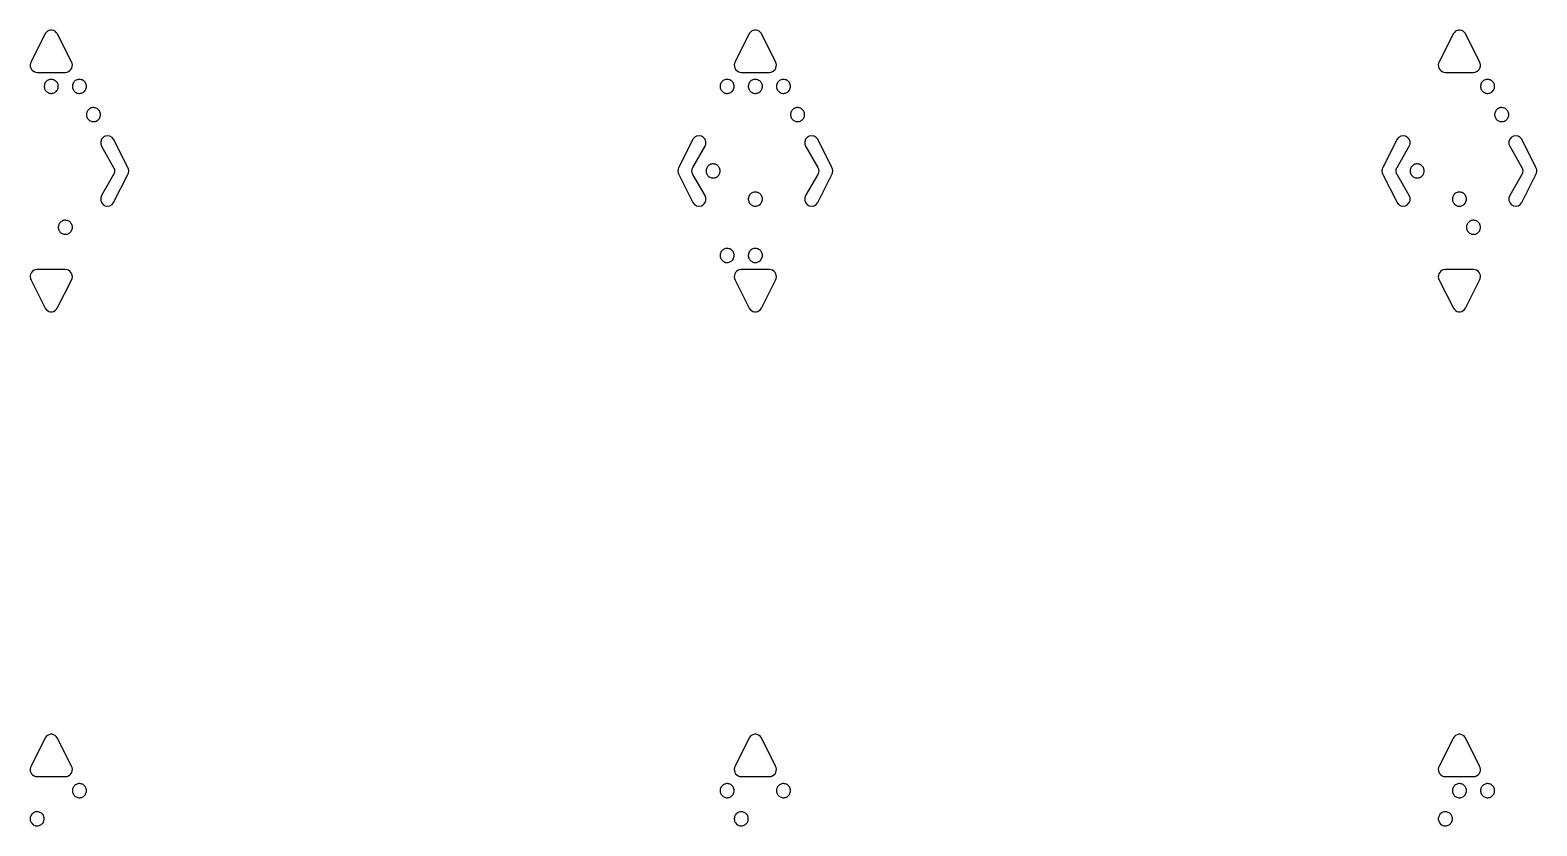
# Model space of a CAD drawing. Header units: metres. Extents: x 45 to 505, y 40 to 510.
# Drawn here: x 148.5 to 255.5, y 453.5 to 510 of the extents above; entities that cross this region are included whole.
import ezdxf

# ---------------------------------------------------------------- set-up
doc = ezdxf.new("R2010")
doc.units = ezdxf.units.M

msp = doc.modelspace()

# ---------------------------------------------------------------- linework, layer by layer
for points in [[(150.43, 509.75), (150.36, 509.84), (150.27, 509.92), (150.17, 509.97), (150.06, 510), (149.94, 510), (149.83, 509.97), (149.73, 509.92), (149.64, 509.84), (149.57, 509.75), (148.57, 507.75), (148.52, 507.64), (148.5, 507.53), (148.51, 507.41), (148.54, 507.3), (148.6, 507.2), (148.68, 507.12), (148.78, 507.05), (148.88, 507.01), (149, 507), (151, 507), (151.12, 507.01), (151.22, 507.05), (151.32, 507.12), (151.4, 507.2), (151.46, 507.3), (151.49, 507.41), (151.5, 507.53), (151.48, 507.64), (151.43, 507.75)], [(200.43, 509.75), (200.36, 509.84), (200.27, 509.92), (200.17, 509.97), (200.06, 510), (199.94, 510), (199.83, 509.97), (199.73, 509.92), (199.64, 509.84), (199.57, 509.75), (198.57, 507.75), (198.52, 507.64), (198.5, 507.53), (198.51, 507.41), (198.54, 507.3), (198.6, 507.2), (198.68, 507.12), (198.78, 507.05), (198.88, 507.01), (199, 507), (201, 507), (201.12, 507.01), (201.22, 507.05), (201.32, 507.12), (201.4, 507.2), (201.46, 507.3), (201.49, 507.41), (201.5, 507.53), (201.48, 507.64), (201.43, 507.75)], [(250.43, 509.75), (250.36, 509.84), (250.27, 509.92), (250.17, 509.97), (250.06, 510), (249.94, 510), (249.83, 509.97), (249.73, 509.92), (249.64, 509.84), (249.57, 509.75), (248.57, 507.75), (248.52, 507.64), (248.5, 507.53), (248.51, 507.41), (248.54, 507.3), (248.6, 507.2), (248.68, 507.12), (248.78, 507.05), (248.88, 507.01), (249, 507), (251, 507), (251.12, 507.01), (251.22, 507.05), (251.32, 507.12), (251.4, 507.2), (251.46, 507.3), (251.49, 507.41), (251.5, 507.53), (251.48, 507.64), (251.43, 507.75)], [(150.5, 506), (150.5, 506.06), (150.48, 506.13), (150.46, 506.19), (150.44, 506.25), (150.4, 506.3), (150.36, 506.35), (150.31, 506.39), (150.26, 506.43), (150.2, 506.46), (150.14, 506.48), (150.08, 506.49), (150.02, 506.5), (149.95, 506.5), (149.89, 506.49), (149.83, 506.47), (149.77, 506.44), (149.71, 506.41), (149.66, 506.37), (149.62, 506.32), (149.58, 506.27), (149.55, 506.22), (149.53, 506.16), (149.51, 506.1), (149.5, 506.03), (149.5, 505.97), (149.51, 505.9), (149.53, 505.84), (149.55, 505.78), (149.58, 505.73), (149.62, 505.68), (149.66, 505.63), (149.71, 505.59), (149.77, 505.56), (149.83, 505.53), (149.89, 505.51), (149.95, 505.5), (150.02, 505.5), (150.08, 505.51), (150.14, 505.52), (150.2, 505.54), (150.26, 505.57), (150.31, 505.61), (150.36, 505.65), (150.4, 505.7), (150.44, 505.75), (150.46, 505.81), (150.48, 505.87), (150.5, 505.94), (150.5, 506)], [(152.5, 506), (152.5, 506.06), (152.48, 506.13), (152.46, 506.19), (152.44, 506.25), (152.4, 506.3), (152.36, 506.35), (152.31, 506.39), (152.26, 506.43), (152.2, 506.46), (152.14, 506.48), (152.08, 506.49), (152.02, 506.5), (151.95, 506.5), (151.89, 506.49), (151.83, 506.47), (151.77, 506.44), (151.71, 506.41), (151.66, 506.37), (151.62, 506.32), (151.58, 506.27), (151.55, 506.22), (151.53, 506.16), (151.51, 506.1), (151.5, 506.03), (151.5, 505.97), (151.51, 505.9), (151.53, 505.84), (151.55, 505.78), (151.58, 505.73), (151.62, 505.68), (151.66, 505.63), (151.71, 505.59), (151.77, 505.56), (151.83, 505.53), (151.89, 505.51), (151.95, 505.5), (152.02, 505.5), (152.08, 505.51), (152.14, 505.52), (152.2, 505.54), (152.26, 505.57), (152.31, 505.61), (152.36, 505.65), (152.4, 505.7), (152.44, 505.75), (152.46, 505.81), (152.48, 505.87), (152.5, 505.94), (152.5, 506)], [(198.5, 506), (198.5, 506.06), (198.48, 506.13), (198.46, 506.19), (198.44, 506.25), (198.4, 506.3), (198.36, 506.35), (198.31, 506.39), (198.26, 506.43), (198.2, 506.46), (198.14, 506.48), (198.08, 506.49), (198.02, 506.5), (197.95, 506.5), (197.89, 506.49), (197.83, 506.47), (197.77, 506.44), (197.71, 506.41), (197.66, 506.37), (197.62, 506.32), (197.58, 506.27), (197.55, 506.22), (197.53, 506.16), (197.51, 506.1), (197.5, 506.03), (197.5, 505.97), (197.51, 505.9), (197.53, 505.84), (197.55, 505.78), (197.58, 505.73), (197.62, 505.68), (197.66, 505.63), (197.71, 505.59), (197.77, 505.56), (197.83, 505.53), (197.89, 505.51), (197.95, 505.5), (198.02, 505.5), (198.08, 505.51), (198.14, 505.52), (198.2, 505.54), (198.26, 505.57), (198.31, 505.61), (198.36, 505.65), (198.4, 505.7), (198.44, 505.75), (198.46, 505.81), (198.48, 505.87), (198.5, 505.94), (198.5, 506)], [(200.5, 506), (200.5, 506.06), (200.48, 506.13), (200.46, 506.19), (200.44, 506.25), (200.4, 506.3), (200.36, 506.35), (200.31, 506.39), (200.26, 506.43), (200.2, 506.46), (200.14, 506.48), (200.08, 506.49), (200.02, 506.5), (199.95, 506.5), (199.89, 506.49), (199.83, 506.47), (199.77, 506.44), (199.71, 506.41), (199.66, 506.37), (199.62, 506.32), (199.58, 506.27), (199.55, 506.22), (199.53, 506.16), (199.51, 506.1), (199.5, 506.03), (199.5, 505.97), (199.51, 505.9), (199.53, 505.84), (199.55, 505.78), (199.58, 505.73), (199.62, 505.68), (199.66, 505.63), (199.71, 505.59), (199.77, 505.56), (199.83, 505.53), (199.89, 505.51), (199.95, 505.5), (200.02, 505.5), (200.08, 505.51), (200.14, 505.52), (200.2, 505.54), (200.26, 505.57), (200.31, 505.61), (200.36, 505.65), (200.4, 505.7), (200.44, 505.75), (200.46, 505.81), (200.48, 505.87), (200.5, 505.94), (200.5, 506)], [(202.5, 506), (202.5, 506.06), (202.48, 506.13), (202.46, 506.19), (202.44, 506.25), (202.4, 506.3), (202.36, 506.35), (202.31, 506.39), (202.26, 506.43), (202.2, 506.46), (202.14, 506.48), (202.08, 506.49), (202.02, 506.5), (201.95, 506.5), (201.89, 506.49), (201.83, 506.47), (201.77, 506.44), (201.71, 506.41), (201.66, 506.37), (201.62, 506.32), (201.58, 506.27), (201.55, 506.22), (201.53, 506.16), (201.51, 506.1), (201.5, 506.03), (201.5, 505.97), (201.51, 505.9), (201.53, 505.84), (201.55, 505.78), (201.58, 505.73), (201.62, 505.68), (201.66, 505.63), (201.71, 505.59), (201.77, 505.56), (201.83, 505.53), (201.89, 505.51), (201.95, 505.5), (202.02, 505.5), (202.08, 505.51), (202.14, 505.52), (202.2, 505.54), (202.26, 505.57), (202.31, 505.61), (202.36, 505.65), (202.4, 505.7), (202.44, 505.75), (202.46, 505.81), (202.48, 505.87), (202.5, 505.94), (202.5, 506)], [(252.5, 506), (252.5, 506.06), (252.48, 506.13), (252.46, 506.19), (252.44, 506.25), (252.4, 506.3), (252.36, 506.35), (252.31, 506.39), (252.26, 506.43), (252.2, 506.46), (252.14, 506.48), (252.08, 506.49), (252.02, 506.5), (251.95, 506.5), (251.89, 506.49), (251.83, 506.47), (251.77, 506.44), (251.71, 506.41), (251.66, 506.37), (251.62, 506.32), (251.58, 506.27), (251.55, 506.22), (251.53, 506.16), (251.51, 506.1), (251.5, 506.03), (251.5, 505.97), (251.51, 505.9), (251.53, 505.84), (251.55, 505.78), (251.58, 505.73), (251.62, 505.68), (251.66, 505.63), (251.71, 505.59), (251.77, 505.56), (251.83, 505.53), (251.89, 505.51), (251.95, 505.5), (252.02, 505.5), (252.08, 505.51), (252.14, 505.52), (252.2, 505.54), (252.26, 505.57), (252.31, 505.61), (252.36, 505.65), (252.4, 505.7), (252.44, 505.75), (252.46, 505.81), (252.48, 505.87), (252.5, 505.94), (252.5, 506)], [(153.5, 504), (153.5, 504.06), (153.48, 504.13), (153.46, 504.19), (153.44, 504.25), (153.4, 504.3), (153.36, 504.35), (153.31, 504.39), (153.26, 504.43), (153.2, 504.46), (153.14, 504.48), (153.08, 504.49), (153.02, 504.5), (152.95, 504.5), (152.89, 504.49), (152.83, 504.47), (152.77, 504.44), (152.71, 504.41), (152.66, 504.37), (152.62, 504.32), (152.58, 504.27), (152.55, 504.22), (152.53, 504.16), (152.51, 504.1), (152.5, 504.03), (152.5, 503.97), (152.51, 503.9), (152.53, 503.84), (152.55, 503.78), (152.58, 503.73), (152.62, 503.68), (152.66, 503.63), (152.71, 503.59), (152.77, 503.56), (152.83, 503.53), (152.89, 503.51), (152.95, 503.5), (153.02, 503.5), (153.08, 503.51), (153.14, 503.52), (153.2, 503.54), (153.26, 503.57), (153.31, 503.61), (153.36, 503.65), (153.4, 503.7), (153.44, 503.75), (153.46, 503.81), (153.48, 503.87), (153.5, 503.94), (153.5, 504)], [(203.5, 504), (203.5, 504.06), (203.48, 504.13), (203.46, 504.19), (203.44, 504.25), (203.4, 504.3), (203.36, 504.35), (203.31, 504.39), (203.26, 504.43), (203.2, 504.46), (203.14, 504.48), (203.08, 504.49), (203.02, 504.5), (202.95, 504.5), (202.89, 504.49), (202.83, 504.47), (202.77, 504.44), (202.71, 504.41), (202.66, 504.37), (202.62, 504.32), (202.58, 504.27), (202.55, 504.22), (202.53, 504.16), (202.51, 504.1), (202.5, 504.03), (202.5, 503.97), (202.51, 503.9), (202.53, 503.84), (202.55, 503.78), (202.58, 503.73), (202.62, 503.68), (202.66, 503.63), (202.71, 503.59), (202.77, 503.56), (202.83, 503.53), (202.89, 503.51), (202.95, 503.5), (203.02, 503.5), (203.08, 503.51), (203.14, 503.52), (203.2, 503.54), (203.26, 503.57), (203.31, 503.61), (203.36, 503.65), (203.4, 503.7), (203.44, 503.75), (203.46, 503.81), (203.48, 503.87), (203.5, 503.94), (203.5, 504)], [(253.5, 504), (253.5, 504.06), (253.48, 504.13), (253.46, 504.19), (253.44, 504.25), (253.4, 504.3), (253.36, 504.35), (253.31, 504.39), (253.26, 504.43), (253.2, 504.46), (253.14, 504.48), (253.08, 504.49), (253.02, 504.5), (252.95, 504.5), (252.89, 504.49), (252.83, 504.47), (252.77, 504.44), (252.71, 504.41), (252.66, 504.37), (252.62, 504.32), (252.58, 504.27), (252.55, 504.22), (252.53, 504.16), (252.51, 504.1), (252.5, 504.03), (252.5, 503.97), (252.51, 503.9), (252.53, 503.84), (252.55, 503.78), (252.58, 503.73), (252.62, 503.68), (252.66, 503.63), (252.71, 503.59), (252.77, 503.56), (252.83, 503.53), (252.89, 503.51), (252.95, 503.5), (253.02, 503.5), (253.08, 503.51), (253.14, 503.52), (253.2, 503.54), (253.26, 503.57), (253.31, 503.61), (253.36, 503.65), (253.4, 503.7), (253.44, 503.75), (253.46, 503.81), (253.48, 503.87), (253.5, 503.94), (253.5, 504)], [(155.43, 499.75), (155.46, 499.8), (155.48, 499.86), (155.49, 499.91), (155.5, 499.97), (155.5, 500.03), (155.49, 500.09), (155.48, 500.14), (155.46, 500.2), (155.43, 500.25), (154.43, 502.25), (154.32, 502.38), (154.17, 502.47), (154, 502.5), (153.83, 502.47), (153.68, 502.38), (153.57, 502.25), (153.51, 502.09), (153.51, 501.91), (153.57, 501.75), (154.43, 500.25), (154.46, 500.2), (154.48, 500.14), (154.49, 500.09), (154.5, 500.03), (154.5, 499.97), (154.49, 499.91), (154.48, 499.86), (154.46, 499.8), (154.43, 499.75), (153.57, 498.25), (153.51, 498.09), (153.51, 497.91), (153.57, 497.75), (153.68, 497.62), (153.83, 497.53), (154, 497.5), (154.17, 497.53), (154.32, 497.62), (154.43, 497.75)], [(194.57, 500.25), (194.54, 500.2), (194.52, 500.14), (194.51, 500.09), (194.5, 500.03), (194.5, 499.97), (194.51, 499.91), (194.52, 499.86), (194.54, 499.8), (194.57, 499.75), (195.57, 497.75), (195.68, 497.62), (195.83, 497.53), (196, 497.5), (196.17, 497.53), (196.32, 497.62), (196.43, 497.75), (196.49, 497.91), (196.49, 498.09), (196.43, 498.25), (195.57, 499.75), (195.54, 499.8), (195.52, 499.86), (195.51, 499.91), (195.5, 499.97), (195.5, 500.03), (195.51, 500.09), (195.52, 500.14), (195.54, 500.2), (195.57, 500.25), (196.43, 501.75), (196.49, 501.91), (196.49, 502.09), (196.43, 502.25), (196.32, 502.38), (196.17, 502.47), (196, 502.5), (195.83, 502.47), (195.68, 502.38), (195.57, 502.25)], [(205.43, 499.75), (205.46, 499.8), (205.48, 499.86), (205.49, 499.91), (205.5, 499.97), (205.5, 500.03), (205.49, 500.09), (205.48, 500.14), (205.46, 500.2), (205.43, 500.25), (204.43, 502.25), (204.32, 502.38), (204.17, 502.47), (204, 502.5), (203.83, 502.47), (203.68, 502.38), (203.57, 502.25), (203.51, 502.09), (203.51, 501.91), (203.57, 501.75), (204.43, 500.25), (204.46, 500.2), (204.48, 500.14), (204.49, 500.09), (204.5, 500.03), (204.5, 499.97), (204.49, 499.91), (204.48, 499.86), (204.46, 499.8), (204.43, 499.75), (203.57, 498.25), (203.51, 498.09), (203.51, 497.91), (203.57, 497.75), (203.68, 497.62), (203.83, 497.53), (204, 497.5), (204.17, 497.53), (204.32, 497.62), (204.43, 497.75)], [(244.57, 500.25), (244.54, 500.2), (244.52, 500.14), (244.51, 500.09), (244.5, 500.03), (244.5, 499.97), (244.51, 499.91), (244.52, 499.86), (244.54, 499.8), (244.57, 499.75), (245.57, 497.75), (245.68, 497.62), (245.83, 497.53), (246, 497.5), (246.17, 497.53), (246.32, 497.62), (246.43, 497.75), (246.49, 497.91), (246.49, 498.09), (246.43, 498.25), (245.57, 499.75), (245.54, 499.8), (245.52, 499.86), (245.51, 499.91), (245.5, 499.97), (245.5, 500.03), (245.51, 500.09), (245.52, 500.14), (245.54, 500.2), (245.57, 500.25), (246.43, 501.75), (246.49, 501.91), (246.49, 502.09), (246.43, 502.25), (246.32, 502.38), (246.17, 502.47), (246, 502.5), (245.83, 502.47), (245.68, 502.38), (245.57, 502.25)], [(255.43, 499.75), (255.46, 499.8), (255.48, 499.86), (255.49, 499.91), (255.5, 499.97), (255.5, 500.03), (255.49, 500.09), (255.48, 500.14), (255.46, 500.2), (255.43, 500.25), (254.43, 502.25), (254.32, 502.38), (254.17, 502.47), (254, 502.5), (253.83, 502.47), (253.68, 502.38), (253.57, 502.25), (253.51, 502.09), (253.51, 501.91), (253.57, 501.75), (254.43, 500.25), (254.46, 500.2), (254.48, 500.14), (254.49, 500.09), (254.5, 500.03), (254.5, 499.97), (254.49, 499.91), (254.48, 499.86), (254.46, 499.8), (254.43, 499.75), (253.57, 498.25), (253.51, 498.09), (253.51, 497.91), (253.57, 497.75), (253.68, 497.62), (253.83, 497.53), (254, 497.5), (254.17, 497.53), (254.32, 497.62), (254.43, 497.75)], [(197.5, 500), (197.5, 500.06), (197.48, 500.13), (197.46, 500.19), (197.44, 500.25), (197.4, 500.3), (197.36, 500.35), (197.31, 500.39), (197.26, 500.43), (197.2, 500.46), (197.14, 500.48), (197.08, 500.49), (197.02, 500.5), (196.95, 500.5), (196.89, 500.49), (196.83, 500.47), (196.77, 500.44), (196.71, 500.41), (196.66, 500.37), (196.62, 500.32), (196.58, 500.27), (196.55, 500.22), (196.53, 500.16), (196.51, 500.1), (196.5, 500.03), (196.5, 499.97), (196.51, 499.9), (196.53, 499.84), (196.55, 499.78), (196.58, 499.73), (196.62, 499.68), (196.66, 499.63), (196.71, 499.59), (196.77, 499.56), (196.83, 499.53), (196.89, 499.51), (196.95, 499.5), (197.02, 499.5), (197.08, 499.51), (197.14, 499.52), (197.2, 499.54), (197.26, 499.57), (197.31, 499.61), (197.36, 499.65), (197.4, 499.7), (197.44, 499.75), (197.46, 499.81), (197.48, 499.87), (197.5, 499.94), (197.5, 500)], [(247.5, 500), (247.5, 500.06), (247.48, 500.13), (247.46, 500.19), (247.44, 500.25), (247.4, 500.3), (247.36, 500.35), (247.31, 500.39), (247.26, 500.43), (247.2, 500.46), (247.14, 500.48), (247.08, 500.49), (247.02, 500.5), (246.95, 500.5), (246.89, 500.49), (246.83, 500.47), (246.77, 500.44), (246.71, 500.41), (246.66, 500.37), (246.62, 500.32), (246.58, 500.27), (246.55, 500.22), (246.53, 500.16), (246.51, 500.1), (246.5, 500.03), (246.5, 499.97), (246.51, 499.9), (246.53, 499.84), (246.55, 499.78), (246.58, 499.73), (246.62, 499.68), (246.66, 499.63), (246.71, 499.59), (246.77, 499.56), (246.83, 499.53), (246.89, 499.51), (246.95, 499.5), (247.02, 499.5), (247.08, 499.51), (247.14, 499.52), (247.2, 499.54), (247.26, 499.57), (247.31, 499.61), (247.36, 499.65), (247.4, 499.7), (247.44, 499.75), (247.46, 499.81), (247.48, 499.87), (247.5, 499.94), (247.5, 500)], [(200.5, 498), (200.5, 498.06), (200.48, 498.13), (200.46, 498.19), (200.44, 498.25), (200.4, 498.3), (200.36, 498.35), (200.31, 498.39), (200.26, 498.43), (200.2, 498.46), (200.14, 498.48), (200.08, 498.49), (200.02, 498.5), (199.95, 498.5), (199.89, 498.49), (199.83, 498.47), (199.77, 498.44), (199.71, 498.41), (199.66, 498.37), (199.62, 498.32), (199.58, 498.27), (199.55, 498.22), (199.53, 498.16), (199.51, 498.1), (199.5, 498.03), (199.5, 497.97), (199.51, 497.9), (199.53, 497.84), (199.55, 497.78), (199.58, 497.73), (199.62, 497.68), (199.66, 497.63), (199.71, 497.59), (199.77, 497.56), (199.83, 497.53), (199.89, 497.51), (199.95, 497.5), (200.02, 497.5), (200.08, 497.51), (200.14, 497.52), (200.2, 497.54), (200.26, 497.57), (200.31, 497.61), (200.36, 497.65), (200.4, 497.7), (200.44, 497.75), (200.46, 497.81), (200.48, 497.87), (200.5, 497.94), (200.5, 498)], [(250.5, 498), (250.5, 498.06), (250.48, 498.13), (250.46, 498.19), (250.44, 498.25), (250.4, 498.3), (250.36, 498.35), (250.31, 498.39), (250.26, 498.43), (250.2, 498.46), (250.14, 498.48), (250.08, 498.49), (250.02, 498.5), (249.95, 498.5), (249.89, 498.49), (249.83, 498.47), (249.77, 498.44), (249.71, 498.41), (249.66, 498.37), (249.62, 498.32), (249.58, 498.27), (249.55, 498.22), (249.53, 498.16), (249.51, 498.1), (249.5, 498.03), (249.5, 497.97), (249.51, 497.9), (249.53, 497.84), (249.55, 497.78), (249.58, 497.73), (249.62, 497.68), (249.66, 497.63), (249.71, 497.59), (249.77, 497.56), (249.83, 497.53), (249.89, 497.51), (249.95, 497.5), (250.02, 497.5), (250.08, 497.51), (250.14, 497.52), (250.2, 497.54), (250.26, 497.57), (250.31, 497.61), (250.36, 497.65), (250.4, 497.7), (250.44, 497.75), (250.46, 497.81), (250.48, 497.87), (250.5, 497.94), (250.5, 498)], [(151.5, 496), (151.5, 496.06), (151.48, 496.13), (151.46, 496.19), (151.44, 496.25), (151.4, 496.3), (151.36, 496.35), (151.31, 496.39), (151.26, 496.43), (151.2, 496.46), (151.14, 496.48), (151.08, 496.49), (151.02, 496.5), (150.95, 496.5), (150.89, 496.49), (150.83, 496.47), (150.77, 496.44), (150.71, 496.41), (150.66, 496.37), (150.62, 496.32), (150.58, 496.27), (150.55, 496.22), (150.53, 496.16), (150.51, 496.1), (150.5, 496.03), (150.5, 495.97), (150.51, 495.9), (150.53, 495.84), (150.55, 495.78), (150.58, 495.73), (150.62, 495.68), (150.66, 495.63), (150.71, 495.59), (150.77, 495.56), (150.83, 495.53), (150.89, 495.51), (150.95, 495.5), (151.02, 495.5), (151.08, 495.51), (151.14, 495.52), (151.2, 495.54), (151.26, 495.57), (151.31, 495.61), (151.36, 495.65), (151.4, 495.7), (151.44, 495.75), (151.46, 495.81), (151.48, 495.87), (151.5, 495.94), (151.5, 496)], [(251.5, 496), (251.5, 496.06), (251.48, 496.13), (251.46, 496.19), (251.44, 496.25), (251.4, 496.3), (251.36, 496.35), (251.31, 496.39), (251.26, 496.43), (251.2, 496.46), (251.14, 496.48), (251.08, 496.49), (251.02, 496.5), (250.95, 496.5), (250.89, 496.49), (250.83, 496.47), (250.77, 496.44), (250.71, 496.41), (250.66, 496.37), (250.62, 496.32), (250.58, 496.27), (250.55, 496.22), (250.53, 496.16), (250.51, 496.1), (250.5, 496.03), (250.5, 495.97), (250.51, 495.9), (250.53, 495.84), (250.55, 495.78), (250.58, 495.73), (250.62, 495.68), (250.66, 495.63), (250.71, 495.59), (250.77, 495.56), (250.83, 495.53), (250.89, 495.51), (250.95, 495.5), (251.02, 495.5), (251.08, 495.51), (251.14, 495.52), (251.2, 495.54), (251.26, 495.57), (251.31, 495.61), (251.36, 495.65), (251.4, 495.7), (251.44, 495.75), (251.46, 495.81), (251.48, 495.87), (251.5, 495.94), (251.5, 496)], [(198.5, 494), (198.5, 494.06), (198.48, 494.13), (198.46, 494.19), (198.44, 494.25), (198.4, 494.3), (198.36, 494.35), (198.31, 494.39), (198.26, 494.43), (198.2, 494.46), (198.14, 494.48), (198.08, 494.49), (198.02, 494.5), (197.95, 494.5), (197.89, 494.49), (197.83, 494.47), (197.77, 494.44), (197.71, 494.41), (197.66, 494.37), (197.62, 494.32), (197.58, 494.27), (197.55, 494.22), (197.53, 494.16), (197.51, 494.1), (197.5, 494.03), (197.5, 493.97), (197.51, 493.9), (197.53, 493.84), (197.55, 493.78), (197.58, 493.73), (197.62, 493.68), (197.66, 493.63), (197.71, 493.59), (197.77, 493.56), (197.83, 493.53), (197.89, 493.51), (197.95, 493.5), (198.02, 493.5), (198.08, 493.51), (198.14, 493.52), (198.2, 493.54), (198.26, 493.57), (198.31, 493.61), (198.36, 493.65), (198.4, 493.7), (198.44, 493.75), (198.46, 493.81), (198.48, 493.87), (198.5, 493.94), (198.5, 494)], [(200.5, 494), (200.5, 494.06), (200.48, 494.13), (200.46, 494.19), (200.44, 494.25), (200.4, 494.3), (200.36, 494.35), (200.31, 494.39), (200.26, 494.43), (200.2, 494.46), (200.14, 494.48), (200.08, 494.49), (200.02, 494.5), (199.95, 494.5), (199.89, 494.49), (199.83, 494.47), (199.77, 494.44), (199.71, 494.41), (199.66, 494.37), (199.62, 494.32), (199.58, 494.27), (199.55, 494.22), (199.53, 494.16), (199.51, 494.1), (199.5, 494.03), (199.5, 493.97), (199.51, 493.9), (199.53, 493.84), (199.55, 493.78), (199.58, 493.73), (199.62, 493.68), (199.66, 493.63), (199.71, 493.59), (199.77, 493.56), (199.83, 493.53), (199.89, 493.51), (199.95, 493.5), (200.02, 493.5), (200.08, 493.51), (200.14, 493.52), (200.2, 493.54), (200.26, 493.57), (200.31, 493.61), (200.36, 493.65), (200.4, 493.7), (200.44, 493.75), (200.46, 493.81), (200.48, 493.87), (200.5, 493.94), (200.5, 494)], [(149.57, 490.25), (149.64, 490.16), (149.73, 490.08), (149.83, 490.03), (149.94, 490), (150.06, 490), (150.17, 490.03), (150.27, 490.08), (150.36, 490.16), (150.43, 490.25), (151.43, 492.25), (151.48, 492.36), (151.5, 492.47), (151.49, 492.59), (151.46, 492.7), (151.4, 492.8), (151.32, 492.88), (151.22, 492.95), (151.12, 492.99), (151, 493), (149, 493), (148.88, 492.99), (148.78, 492.95), (148.68, 492.88), (148.6, 492.8), (148.54, 492.7), (148.51, 492.59), (148.5, 492.47), (148.52, 492.36), (148.57, 492.25)], [(199.57, 490.25), (199.64, 490.16), (199.73, 490.08), (199.83, 490.03), (199.94, 490), (200.06, 490), (200.17, 490.03), (200.27, 490.08), (200.36, 490.16), (200.43, 490.25), (201.43, 492.25), (201.48, 492.36), (201.5, 492.47), (201.49, 492.59), (201.46, 492.7), (201.4, 492.8), (201.32, 492.88), (201.22, 492.95), (201.12, 492.99), (201, 493), (199, 493), (198.88, 492.99), (198.78, 492.95), (198.68, 492.88), (198.6, 492.8), (198.54, 492.7), (198.51, 492.59), (198.5, 492.47), (198.52, 492.36), (198.57, 492.25)], [(249.57, 490.25), (249.64, 490.16), (249.73, 490.08), (249.83, 490.03), (249.94, 490), (250.06, 490), (250.17, 490.03), (250.27, 490.08), (250.36, 490.16), (250.43, 490.25), (251.43, 492.25), (251.48, 492.36), (251.5, 492.47), (251.49, 492.59), (251.46, 492.7), (251.4, 492.8), (251.32, 492.88), (251.22, 492.95), (251.12, 492.99), (251, 493), (249, 493), (248.88, 492.99), (248.78, 492.95), (248.68, 492.88), (248.6, 492.8), (248.54, 492.7), (248.51, 492.59), (248.5, 492.47), (248.52, 492.36), (248.57, 492.25)], [(150.43, 459.75), (150.36, 459.84), (150.27, 459.92), (150.17, 459.97), (150.06, 460), (149.94, 460), (149.83, 459.97), (149.73, 459.92), (149.64, 459.84), (149.57, 459.75), (148.57, 457.75), (148.52, 457.64), (148.5, 457.53), (148.51, 457.41), (148.54, 457.3), (148.6, 457.2), (148.68, 457.12), (148.78, 457.05), (148.88, 457.01), (149, 457), (151, 457), (151.12, 457.01), (151.22, 457.05), (151.32, 457.12), (151.4, 457.2), (151.46, 457.3), (151.49, 457.41), (151.5, 457.53), (151.48, 457.64), (151.43, 457.75)], [(200.43, 459.75), (200.36, 459.84), (200.27, 459.92), (200.17, 459.97), (200.06, 460), (199.94, 460), (199.83, 459.97), (199.73, 459.92), (199.64, 459.84), (199.57, 459.75), (198.57, 457.75), (198.52, 457.64), (198.5, 457.53), (198.51, 457.41), (198.54, 457.3), (198.6, 457.2), (198.68, 457.12), (198.78, 457.05), (198.88, 457.01), (199, 457), (201, 457), (201.12, 457.01), (201.22, 457.05), (201.32, 457.12), (201.4, 457.2), (201.46, 457.3), (201.49, 457.41), (201.5, 457.53), (201.48, 457.64), (201.43, 457.75)], [(250.43, 459.75), (250.36, 459.84), (250.27, 459.92), (250.17, 459.97), (250.06, 460), (249.94, 460), (249.83, 459.97), (249.73, 459.92), (249.64, 459.84), (249.57, 459.75), (248.57, 457.75), (248.52, 457.64), (248.5, 457.53), (248.51, 457.41), (248.54, 457.3), (248.6, 457.2), (248.68, 457.12), (248.78, 457.05), (248.88, 457.01), (249, 457), (251, 457), (251.12, 457.01), (251.22, 457.05), (251.32, 457.12), (251.4, 457.2), (251.46, 457.3), (251.49, 457.41), (251.5, 457.53), (251.48, 457.64), (251.43, 457.75)], [(152.5, 456), (152.5, 456.06), (152.48, 456.13), (152.46, 456.19), (152.44, 456.25), (152.4, 456.3), (152.36, 456.35), (152.31, 456.39), (152.26, 456.43), (152.2, 456.46), (152.14, 456.48), (152.08, 456.49), (152.02, 456.5), (151.95, 456.5), (151.89, 456.49), (151.83, 456.47), (151.77, 456.44), (151.71, 456.41), (151.66, 456.37), (151.62, 456.32), (151.58, 456.27), (151.55, 456.22), (151.53, 456.16), (151.51, 456.1), (151.5, 456.03), (151.5, 455.97), (151.51, 455.9), (151.53, 455.84), (151.55, 455.78), (151.58, 455.73), (151.62, 455.68), (151.66, 455.63), (151.71, 455.59), (151.77, 455.56), (151.83, 455.53), (151.89, 455.51), (151.95, 455.5), (152.02, 455.5), (152.08, 455.51), (152.14, 455.52), (152.2, 455.54), (152.26, 455.57), (152.31, 455.61), (152.36, 455.65), (152.4, 455.7), (152.44, 455.75), (152.46, 455.81), (152.48, 455.87), (152.5, 455.94), (152.5, 456)], [(198.5, 456), (198.5, 456.06), (198.48, 456.13), (198.46, 456.19), (198.44, 456.25), (198.4, 456.3), (198.36, 456.35), (198.31, 456.39), (198.26, 456.43), (198.2, 456.46), (198.14, 456.48), (198.08, 456.49), (198.02, 456.5), (197.95, 456.5), (197.89, 456.49), (197.83, 456.47), (197.77, 456.44), (197.71, 456.41), (197.66, 456.37), (197.62, 456.32), (197.58, 456.27), (197.55, 456.22), (197.53, 456.16), (197.51, 456.1), (197.5, 456.03), (197.5, 455.97), (197.51, 455.9), (197.53, 455.84), (197.55, 455.78), (197.58, 455.73), (197.62, 455.68), (197.66, 455.63), (197.71, 455.59), (197.77, 455.56), (197.83, 455.53), (197.89, 455.51), (197.95, 455.5), (198.02, 455.5), (198.08, 455.51), (198.14, 455.52), (198.2, 455.54), (198.26, 455.57), (198.31, 455.61), (198.36, 455.65), (198.4, 455.7), (198.44, 455.75), (198.46, 455.81), (198.48, 455.87), (198.5, 455.94), (198.5, 456)], [(202.5, 456), (202.5, 456.06), (202.48, 456.13), (202.46, 456.19), (202.44, 456.25), (202.4, 456.3), (202.36, 456.35), (202.31, 456.39), (202.26, 456.43), (202.2, 456.46), (202.14, 456.48), (202.08, 456.49), (202.02, 456.5), (201.95, 456.5), (201.89, 456.49), (201.83, 456.47), (201.77, 456.44), (201.71, 456.41), (201.66, 456.37), (201.62, 456.32), (201.58, 456.27), (201.55, 456.22), (201.53, 456.16), (201.51, 456.1), (201.5, 456.03), (201.5, 455.97), (201.51, 455.9), (201.53, 455.84), (201.55, 455.78), (201.58, 455.73), (201.62, 455.68), (201.66, 455.63), (201.71, 455.59), (201.77, 455.56), (201.83, 455.53), (201.89, 455.51), (201.95, 455.5), (202.02, 455.5), (202.08, 455.51), (202.14, 455.52), (202.2, 455.54), (202.26, 455.57), (202.31, 455.61), (202.36, 455.65), (202.4, 455.7), (202.44, 455.75), (202.46, 455.81), (202.48, 455.87), (202.5, 455.94), (202.5, 456)], [(250.5, 456), (250.5, 456.06), (250.48, 456.13), (250.46, 456.19), (250.44, 456.25), (250.4, 456.3), (250.36, 456.35), (250.31, 456.39), (250.26, 456.43), (250.2, 456.46), (250.14, 456.48), (250.08, 456.49), (250.02, 456.5), (249.95, 456.5), (249.89, 456.49), (249.83, 456.47), (249.77, 456.44), (249.71, 456.41), (249.66, 456.37), (249.62, 456.32), (249.58, 456.27), (249.55, 456.22), (249.53, 456.16), (249.51, 456.1), (249.5, 456.03), (249.5, 455.97), (249.51, 455.9), (249.53, 455.84), (249.55, 455.78), (249.58, 455.73), (249.62, 455.68), (249.66, 455.63), (249.71, 455.59), (249.77, 455.56), (249.83, 455.53), (249.89, 455.51), (249.95, 455.5), (250.02, 455.5), (250.08, 455.51), (250.14, 455.52), (250.2, 455.54), (250.26, 455.57), (250.31, 455.61), (250.36, 455.65), (250.4, 455.7), (250.44, 455.75), (250.46, 455.81), (250.48, 455.87), (250.5, 455.94), (250.5, 456)], [(252.5, 456), (252.5, 456.06), (252.48, 456.13), (252.46, 456.19), (252.44, 456.25), (252.4, 456.3), (252.36, 456.35), (252.31, 456.39), (252.26, 456.43), (252.2, 456.46), (252.14, 456.48), (252.08, 456.49), (252.02, 456.5), (251.95, 456.5), (251.89, 456.49), (251.83, 456.47), (251.77, 456.44), (251.71, 456.41), (251.66, 456.37), (251.62, 456.32), (251.58, 456.27), (251.55, 456.22), (251.53, 456.16), (251.51, 456.1), (251.5, 456.03), (251.5, 455.97), (251.51, 455.9), (251.53, 455.84), (251.55, 455.78), (251.58, 455.73), (251.62, 455.68), (251.66, 455.63), (251.71, 455.59), (251.77, 455.56), (251.83, 455.53), (251.89, 455.51), (251.95, 455.5), (252.02, 455.5), (252.08, 455.51), (252.14, 455.52), (252.2, 455.54), (252.26, 455.57), (252.31, 455.61), (252.36, 455.65), (252.4, 455.7), (252.44, 455.75), (252.46, 455.81), (252.48, 455.87), (252.5, 455.94), (252.5, 456)], [(149.5, 454), (149.5, 454.06), (149.48, 454.13), (149.46, 454.19), (149.44, 454.25), (149.4, 454.3), (149.36, 454.35), (149.31, 454.39), (149.26, 454.43), (149.2, 454.46), (149.14, 454.48), (149.08, 454.49), (149.02, 454.5), (148.95, 454.5), (148.89, 454.49), (148.83, 454.47), (148.77, 454.44), (148.71, 454.41), (148.66, 454.37), (148.62, 454.32), (148.58, 454.27), (148.55, 454.22), (148.53, 454.16), (148.51, 454.1), (148.5, 454.03), (148.5, 453.97), (148.51, 453.9), (148.53, 453.84), (148.55, 453.78), (148.58, 453.73), (148.62, 453.68), (148.66, 453.63), (148.71, 453.59), (148.77, 453.56), (148.83, 453.53), (148.89, 453.51), (148.95, 453.5), (149.02, 453.5), (149.08, 453.51), (149.14, 453.52), (149.2, 453.54), (149.26, 453.57), (149.31, 453.61), (149.36, 453.65), (149.4, 453.7), (149.44, 453.75), (149.46, 453.81), (149.48, 453.87), (149.5, 453.94), (149.5, 454)], [(199.5, 454), (199.5, 454.06), (199.48, 454.13), (199.46, 454.19), (199.44, 454.25), (199.4, 454.3), (199.36, 454.35), (199.31, 454.39), (199.26, 454.43), (199.2, 454.46), (199.14, 454.48), (199.08, 454.49), (199.02, 454.5), (198.95, 454.5), (198.89, 454.49), (198.83, 454.47), (198.77, 454.44), (198.71, 454.41), (198.66, 454.37), (198.62, 454.32), (198.58, 454.27), (198.55, 454.22), (198.53, 454.16), (198.51, 454.1), (198.5, 454.03), (198.5, 453.97), (198.51, 453.9), (198.53, 453.84), (198.55, 453.78), (198.58, 453.73), (198.62, 453.68), (198.66, 453.63), (198.71, 453.59), (198.77, 453.56), (198.83, 453.53), (198.89, 453.51), (198.95, 453.5), (199.02, 453.5), (199.08, 453.51), (199.14, 453.52), (199.2, 453.54), (199.26, 453.57), (199.31, 453.61), (199.36, 453.65), (199.4, 453.7), (199.44, 453.75), (199.46, 453.81), (199.48, 453.87), (199.5, 453.94), (199.5, 454)], [(249.5, 454), (249.5, 454.06), (249.48, 454.13), (249.46, 454.19), (249.44, 454.25), (249.4, 454.3), (249.36, 454.35), (249.31, 454.39), (249.26, 454.43), (249.2, 454.46), (249.14, 454.48), (249.08, 454.49), (249.02, 454.5), (248.95, 454.5), (248.89, 454.49), (248.83, 454.47), (248.77, 454.44), (248.71, 454.41), (248.66, 454.37), (248.62, 454.32), (248.58, 454.27), (248.55, 454.22), (248.53, 454.16), (248.51, 454.1), (248.5, 454.03), (248.5, 453.97), (248.51, 453.9), (248.53, 453.84), (248.55, 453.78), (248.58, 453.73), (248.62, 453.68), (248.66, 453.63), (248.71, 453.59), (248.77, 453.56), (248.83, 453.53), (248.89, 453.51), (248.95, 453.5), (249.02, 453.5), (249.08, 453.51), (249.14, 453.52), (249.2, 453.54), (249.26, 453.57), (249.31, 453.61), (249.36, 453.65), (249.4, 453.7), (249.44, 453.75), (249.46, 453.81), (249.48, 453.87), (249.5, 453.94), (249.5, 454)]]:
    msp.add_lwpolyline(points, close=True)

doc.saveas('drawing.dxf')
